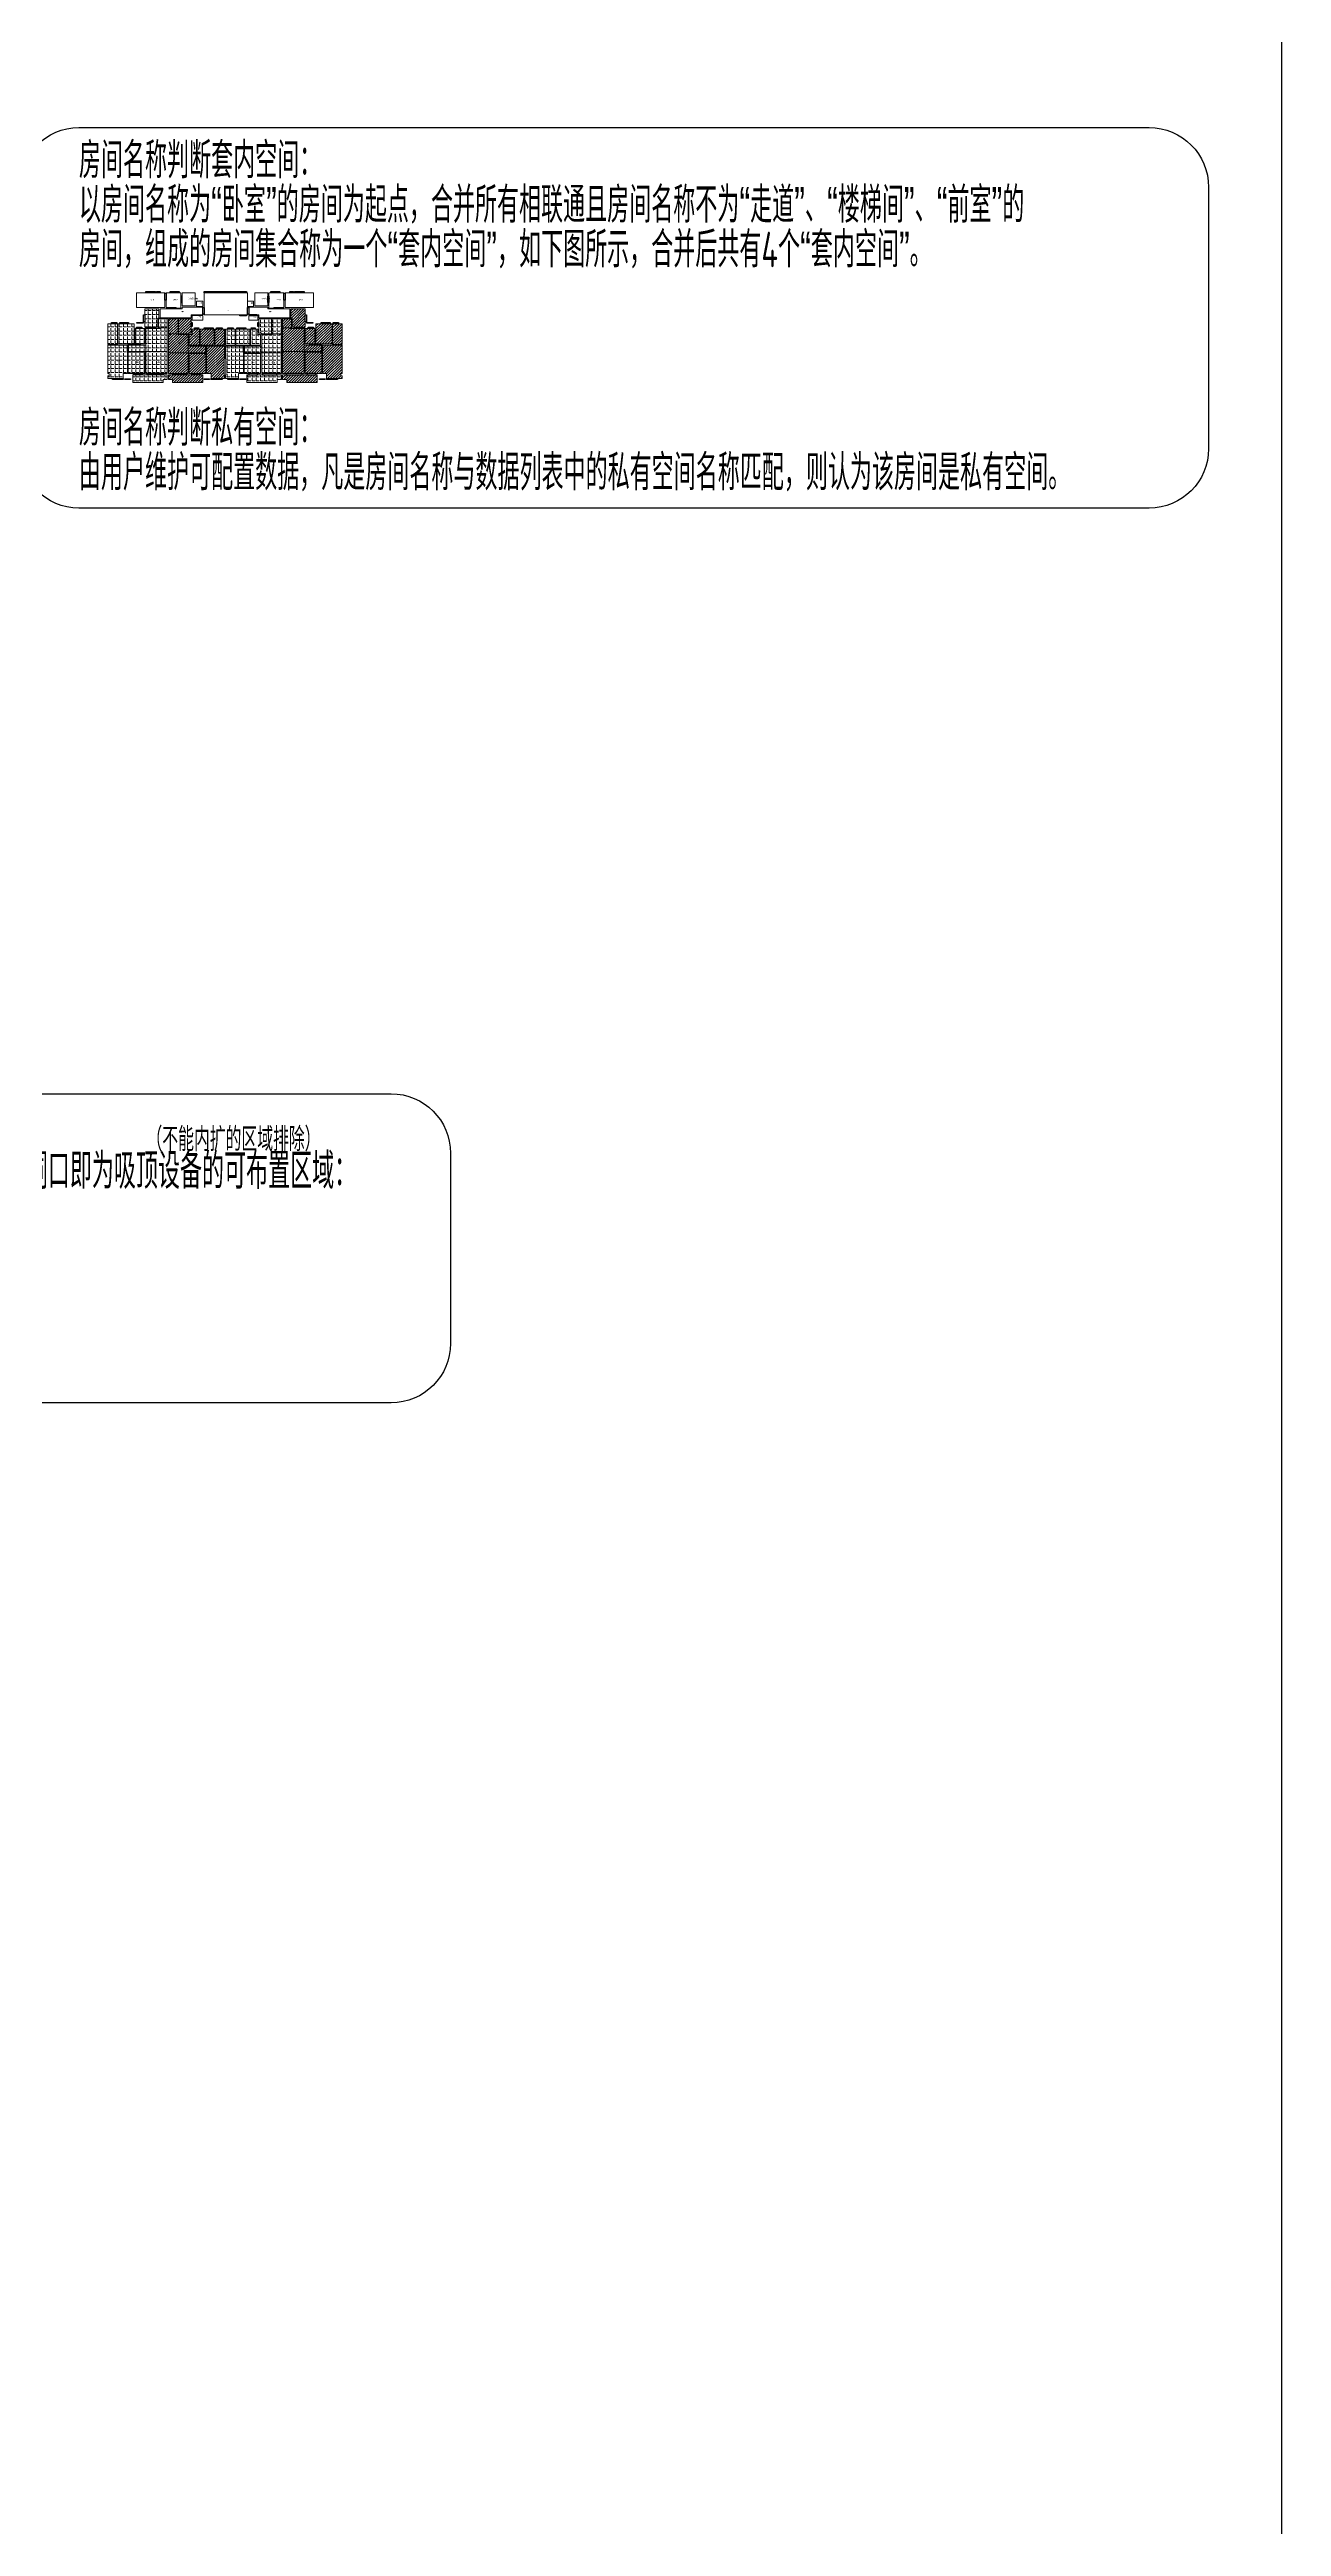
# Model space of a CAD drawing. Header units: millimetres. Extents: x 0 to 4164250, y 0 to 1261500.
# Drawn here: x 1676309 to 1883500, y 423000 to 839638 of the extents above; entities that cross this region are included whole.
import ezdxf
from ezdxf.enums import TextEntityAlignment as Align

# ---------------------------------------------------------------- set-up
doc = ezdxf.new("R2010")
doc.units = ezdxf.units.MM
doc.header["$LTSCALE"] = 1000
for name, color, linetype in [('AI-空间名称', 130, 'Continuous'), ('AI-窗', 6, 'Continuous'), ('AI-门', 4, 'Continuous'), ('C-SHET-SHET', 144, 'Continuous'), ('E-UNIV-DIAG', 2, 'Continuous'), ('E-UNIV-NOTE', 6, 'Continuous')]:
    doc.layers.add(name, color=color, linetype=linetype)
doc.layers.add('AI-空间框线', color=30, linetype='Continuous', lineweight=20)
doc.layers.add('套内', color=9, linetype='Continuous', lineweight=20)
doc.styles.add('TH-STYLE3', font='tssdeng.shx', dxfattribs={"width": 0.65, "bigfont": 'tssdchn.shx'})
pattern_1 = [(0, (1366018, -298784.76), (0, 698.5), [508, -190.5]), (90, (1366018, -298784.76), (-698.5, 4e-14), [508, -190.5])]
pattern_2 = [(45, (1366017.97, -298784.76), (-224.5064, 224.5064), [])]

msp = doc.modelspace()

# ---------------------------------------------------------------- hatches: boundary and pattern name
at = {"layer": '套内'}
h = msp.add_hatch(dxfattribs=at)
h.set_pattern_fill('ANGLE', color=256, scale=100)
h.set_pattern_definition(pattern_1)
h.paths.add_polyline_path([(1687714.74, 793526.69), (1687614.74, 793526.69), (1687614.74, 793526.69), (1686714.74, 793526.69), (1686114.74, 793526.69), (1686114.74, 790026.69), (1687714.74, 790026.69)])
h.paths.add_polyline_path([(1690514.74, 793526.69), (1689614.74, 793526.69), (1689614.74, 793526.69), (1688114.74, 793526.69), (1687814.74, 793526.69), (1687814.74, 790126.69), (1690514.74, 790126.69)])
h.paths.add_polyline_path([(1692314.74, 792726.69), (1691814.74, 792726.69), (1691814.74, 792726.69), (1690914.74, 792726.69), (1690714.74, 792726.69), (1690714.74, 790126.69), (1692314.74, 790126.69)])
h.paths.add_polyline_path([(1696114.74, 792826.69), (1694914.74, 792826.69), (1694914.74, 792726.69), (1694114.74, 792726.69), (1694114.74, 792726.69), (1692514.74, 792726.69), (1692514.74, 788826.69), (1696114.74, 788826.69)])
h.paths.add_polyline_path([(1696114.74, 788826.69), (1692514.74, 788826.69), (1692514.74, 785126.69), (1696114.74, 785126.69)])
h.paths.add_polyline_path([(1692514.74, 789926.69), (1689514.74, 789926.69), (1689514.74, 788826.69), (1692514.74, 788826.69)])
h.paths.add_polyline_path([(1692314.74, 788726.69), (1690564.74, 788726.69), (1690564.74, 788726.69), (1689664.74, 788726.69), (1689514.74, 788726.69), (1689514.74, 785126.69), (1692314.74, 785126.69)])
h.paths.add_polyline_path([(1689414.74, 788976.69), (1689414.74, 788976.69), (1689414.74, 789876.69), (1689414.74, 789926.69), (1687614.74, 789926.69), (1687614.74, 789926.69), (1686814.74, 789926.69), (1686114.74, 789926.69), (1686114.74, 785126.69), (1686314.74, 785126.69), (1686314.74, 784726.69), (1686114.74, 784726.69), (1686114.74, 784326.69), (1688714.74, 784326.69), (1688714.74, 785126.69), (1689414.74, 785126.69)])
h.paths.add_polyline_path([(1696114.74, 784926.69), (1690314.74, 784926.69), (1690314.74, 783626.69), (1695414.74, 783626.69), (1695414.74, 784126.69), (1696114.74, 784126.69)])
h.paths.add_polyline_path([(1696114.74, 794326.69), (1694914.74, 794326.69), (1694614.74, 794326.69), (1694614.74, 792826.69), (1696114.74, 792826.69)])
h.paths.add_polyline_path([(1694514.74, 794426.69), (1694714.74, 794426.69), (1694714.74, 796026.69), (1692314.74, 796026.69), (1692314.74, 792926.69), (1694514.74, 792926.69)])
h.paths.add_polyline_path([(1694276.32, 786935.75), (1694762.14, 786935.75), (1694762.14, 787219.21), (1694276.32, 787219.21)], flags=24)
h.paths.add_polyline_path([(1693475.85, 794431.02), (1693830.33, 794431.02), (1693830.33, 794723.94), (1693475.85, 794723.94)], flags=24)
h = msp.add_hatch(dxfattribs=at)
h.set_pattern_fill('ANSI31', color=256, scale=100)
h.set_pattern_definition(pattern_2)
h.paths.add_polyline_path([(1723914.74, 793526.69), (1724014.74, 793526.69), (1724014.74, 793526.69), (1724914.74, 793526.69), (1725514.74, 793526.69), (1725514.74, 790026.69), (1723914.74, 790026.69)])
h.paths.add_polyline_path([(1721114.74, 793526.69), (1722014.74, 793526.69), (1722014.74, 793526.69), (1723514.74, 793526.69), (1723814.74, 793526.69), (1723814.74, 790126.69), (1721114.74, 790126.69)])
h.paths.add_polyline_path([(1719314.74, 792726.69), (1719814.74, 792726.69), (1719814.74, 792726.69), (1720714.74, 792726.69), (1720914.74, 792726.69), (1720914.74, 790126.69), (1719314.74, 790126.69)])
h.paths.add_polyline_path([(1715514.74, 792826.69), (1716714.74, 792826.69), (1716714.74, 792726.69), (1717514.74, 792726.69), (1717514.74, 792726.69), (1719114.74, 792726.69), (1719114.74, 788826.69), (1715514.74, 788826.69)])
h.paths.add_polyline_path([(1715514.74, 788826.69), (1719114.74, 788826.69), (1719114.74, 785126.69), (1715514.74, 785126.69)])
h.paths.add_polyline_path([(1719114.74, 789926.69), (1722114.74, 789926.69), (1722114.74, 788826.69), (1719114.74, 788826.69)])
h.paths.add_polyline_path([(1719314.74, 788726.69), (1721064.74, 788726.69), (1721064.74, 788726.69), (1721964.74, 788726.69), (1722114.74, 788726.69), (1722114.74, 785126.69), (1719314.74, 785126.69)])
h.paths.add_polyline_path([(1722214.74, 788976.69), (1722214.74, 788976.69), (1722214.74, 789876.69), (1722214.74, 789926.69), (1724014.74, 789926.69), (1724014.74, 789926.69), (1724814.74, 789926.69), (1725514.74, 789926.69), (1725514.74, 785126.69), (1725314.74, 785126.69), (1725314.74, 784726.69), (1725514.74, 784726.69), (1725514.74, 784326.69), (1722914.74, 784326.69), (1722914.74, 785126.69), (1722214.74, 785126.69)])
h.paths.add_polyline_path([(1715514.74, 784926.69), (1721314.74, 784926.69), (1721314.74, 783626.69), (1716214.74, 783626.69), (1716214.74, 784126.69), (1715514.74, 784126.69)])
h.paths.add_polyline_path([(1715514.74, 794326.69), (1716714.74, 794326.69), (1717014.74, 794326.69), (1717014.74, 792826.69), (1715514.74, 792826.69)])
h.paths.add_polyline_path([(1717114.74, 794426.69), (1716914.74, 794426.69), (1716914.74, 796026.69), (1719314.74, 796026.69), (1719314.74, 792926.69), (1717114.74, 792926.69)])
h.paths.add_polyline_path([(1717353.17, 786935.75), (1716867.34, 786935.75), (1716867.34, 787219.21), (1717353.17, 787219.21)], flags=24)
h.paths.add_polyline_path([(1718153.64, 794431.02), (1717799.15, 794431.02), (1717799.15, 794723.94), (1718153.64, 794723.94)], flags=24)
h = msp.add_hatch(dxfattribs=at)
h.set_pattern_fill('ANSI31', color=256, scale=100)
h.set_pattern_definition(pattern_2)
h.paths.add_polyline_path([(1700114.74, 793026.69), (1700114.74, 793026.69), (1700114.74, 793726.69), (1700114.74, 794326.69), (1698014.74, 794326.69), (1698014.74, 791826.69), (1699614.74, 791826.69), (1699614.74, 791926.69), (1700114.74, 791926.69)])
h.paths.add_polyline_path([(1697914.74, 794326.69), (1697814.74, 794326.69), (1697814.74, 794326.69), (1696717.24, 794326.69), (1696314.74, 794326.69), (1696314.74, 791826.69), (1697914.74, 791826.69)])
h.paths.add_polyline_path([(1699614.74, 791726.69), (1698014.74, 791726.69), (1697914.74, 791726.69), (1697914.74, 791826.69), (1696664.74, 791826.69), (1696664.74, 791726.69), (1696314.74, 791726.69), (1696314.74, 788626.69), (1699614.74, 788626.69), (1699614.74, 789726.69)])
h.paths.add_polyline_path([(1702614.74, 789726.69), (1699614.74, 789726.69), (1699614.74, 788626.69), (1701614.74, 788626.69), (1701614.74, 788626.69), (1702514.74, 788626.69), (1702614.74, 788626.69)])
h.paths.add_polyline_path([(1699614.74, 788626.69), (1699614.74, 788626.69), (1696314.74, 788626.69), (1696314.74, 785126.69), (1699614.74, 785126.69)])
h.paths.add_polyline_path([(1702614.74, 788526.69), (1702514.74, 788526.69), (1702514.74, 788526.69), (1701614.74, 788526.69), (1699814.74, 788526.69), (1699814.74, 785126.69), (1702614.74, 785126.69)])
h.paths.add_polyline_path([(1702114.74, 784926.69), (1696314.74, 784926.69), (1696314.74, 784126.69), (1697014.74, 784126.69), (1697014.74, 783626.69), (1702114.74, 783626.69)])
h.paths.add_polyline_path([(1705689.74, 787626.69), (1705714.74, 787626.69), (1705714.74, 789726.69), (1705014.74, 789726.69), (1705014.74, 789726.69), (1704214.74, 789726.69), (1702714.74, 789726.69), (1702714.74, 785126.69), (1703514.74, 785126.69), (1703514.74, 784326.69), (1705714.74, 784326.69), (1705714.74, 784926.69), (1705689.74, 784926.69)])
h.paths.add_polyline_path([(1705714.74, 792626.69), (1705314.74, 792626.69), (1705314.74, 792626.69), (1704414.74, 792626.69), (1704114.74, 792626.69), (1704114.74, 789926.69), (1705714.74, 789926.69)])
h.paths.add_polyline_path([(1704014.74, 792626.69), (1703814.74, 792626.69), (1703814.74, 792626.69), (1702314.74, 792626.69), (1701614.74, 792626.69), (1701614.74, 789926.69), (1704014.74, 789926.69)])
h.paths.add_polyline_path([(1701514.74, 792626.69), (1701414.74, 792626.69), (1701414.74, 792626.69), (1700714.74, 792626.69), (1700314.74, 792626.69), (1700314.74, 791726.69), (1699814.74, 791726.69), (1699814.74, 789926.69), (1701514.74, 789926.69)])
h.paths.add_polyline_path([(1697922.85, 790128.66), (1698278.92, 790128.66), (1698278.92, 790426.3), (1697922.85, 790426.3)], flags=24)
h = msp.add_hatch(dxfattribs=at)
h.set_pattern_fill('ANGLE', color=256, scale=100)
h.set_pattern_definition(pattern_1)
h.paths.add_polyline_path([(1711514.74, 793026.69), (1711514.74, 793026.69), (1711514.74, 793726.69), (1711514.74, 794326.69), (1713614.74, 794326.69), (1713614.74, 791826.69), (1712014.74, 791826.69), (1712014.74, 791926.69), (1711514.74, 791926.69)])
h.paths.add_polyline_path([(1713714.74, 794326.69), (1713814.74, 794326.69), (1713814.74, 794326.69), (1714912.24, 794326.69), (1715314.74, 794326.69), (1715314.74, 791826.69), (1713714.74, 791826.69)])
h.paths.add_polyline_path([(1712014.74, 791726.69), (1713614.74, 791726.69), (1713714.74, 791726.69), (1713714.74, 791826.69), (1714964.74, 791826.69), (1714964.74, 791726.69), (1715314.74, 791726.69), (1715314.74, 788626.69), (1712014.74, 788626.69), (1712014.74, 789726.69)])
h.paths.add_polyline_path([(1709014.74, 789726.69), (1712014.74, 789726.69), (1712014.74, 788626.69), (1710014.74, 788626.69), (1710014.74, 788626.69), (1709114.74, 788626.69), (1709014.74, 788626.69)])
h.paths.add_polyline_path([(1712014.74, 788626.69), (1712014.74, 788626.69), (1715314.74, 788626.69), (1715314.74, 785126.69), (1712014.74, 785126.69)])
h.paths.add_polyline_path([(1709014.74, 788526.69), (1709114.74, 788526.69), (1709114.74, 788526.69), (1710014.74, 788526.69), (1711814.74, 788526.69), (1711814.74, 785126.69), (1709014.74, 785126.69)])
h.paths.add_polyline_path([(1709514.74, 784926.69), (1715314.74, 784926.69), (1715314.74, 784126.69), (1714614.74, 784126.69), (1714614.74, 783626.69), (1709514.74, 783626.69)])
h.paths.add_polyline_path([(1705939.74, 787626.69), (1705914.74, 787626.69), (1705914.74, 789726.69), (1706614.74, 789726.69), (1706614.74, 789726.69), (1707414.74, 789726.69), (1708914.74, 789726.69), (1708914.74, 785126.69), (1708114.74, 785126.69), (1708114.74, 784326.69), (1705914.74, 784326.69), (1705914.74, 784926.69), (1705939.74, 784926.69)])
h.paths.add_polyline_path([(1705914.74, 792626.69), (1706314.74, 792626.69), (1706314.74, 792626.69), (1707214.74, 792626.69), (1707514.74, 792626.69), (1707514.74, 789926.69), (1705914.74, 789926.69)])
h.paths.add_polyline_path([(1707614.74, 792626.69), (1707814.74, 792626.69), (1707814.74, 792626.69), (1709314.74, 792626.69), (1710014.74, 792626.69), (1710014.74, 789926.69), (1707614.74, 789926.69)])
h.paths.add_polyline_path([(1710114.74, 792626.69), (1710214.74, 792626.69), (1710214.74, 792626.69), (1710914.74, 792626.69), (1711314.74, 792626.69), (1711314.74, 791726.69), (1711814.74, 791726.69), (1711814.74, 789926.69), (1710114.74, 789926.69)])
h.paths.add_polyline_path([(1713706.63, 790128.66), (1713350.57, 790128.66), (1713350.57, 790426.3), (1713706.63, 790426.3)], flags=24)

# ---------------------------------------------------------------- linework, layer by layer
at = {"layer": 'AI-空间框线'}
for points in [[(1695714.74, 796226.69), (1690914.74, 796226.69), (1690914.74, 798726.69), (1695714.74, 798726.69)], [(1692314.74, 796026.69), (1694714.74, 796026.69), (1694714.74, 794426.69), (1694514.74, 794426.69), (1694514.74, 792926.69), (1692314.74, 792926.69), (1692314.74, 796026.69)], [(1694914.74, 796026.69), (1698614.74, 796026.69), (1698614.74, 796326.69), (1702114.74, 796326.69), (1702114.74, 795026.69), (1700114.74, 795026.69), (1700114.74, 794526.69), (1694914.74, 794526.69), (1694914.74, 796026.69)], [(1695914.74, 798726.69), (1698414.74, 798726.69), (1698414.74, 796126.69), (1697614.74, 796126.69), (1697614.74, 796226.69), (1695914.74, 796226.69), (1695914.74, 798726.69)], [(1698614.74, 796526.69), (1700814.74, 796526.69), (1700814.74, 798726.69), (1698614.74, 798726.69)], [(1701014.74, 797326.69), (1702114.74, 797326.69), (1702114.74, 796426.69), (1701014.74, 796426.69), (1701014.74, 797326.69)], [(1702314.74, 798726.69), (1709614.74, 798726.69), (1709614.74, 795026.69), (1702314.74, 795026.69)], [(1709614.74, 797326.69), (1710614.74, 797326.69), (1710614.74, 796426.69), (1709614.74, 796426.69), (1709614.74, 797326.69)], [(1713014.74, 796026.69), (1716714.74, 796026.69), (1716714.74, 794526.69), (1711514.74, 794526.69), (1711514.74, 795026.69), (1709814.74, 795026.69), (1709814.74, 796326.69), (1713014.74, 796326.69), (1713014.74, 796026.69)], [(1710814.74, 796526.69), (1713014.74, 796526.69), (1713014.74, 798726.69), (1710814.74, 798726.69)], [(1713214.74, 798726.69), (1715714.74, 798726.69), (1715714.74, 796226.69), (1714014.74, 796226.69), (1714014.74, 796126.69), (1713214.74, 796126.69), (1713214.74, 798726.69)], [(1715914.74, 796226.69), (1720714.74, 796226.69), (1720714.74, 798726.69), (1715914.74, 798726.69)], [(1716914.74, 796026.69), (1719314.74, 796026.69), (1719314.74, 792926.69), (1717114.74, 792926.69), (1717114.74, 794426.69), (1716914.74, 794426.69), (1716914.74, 796026.69)], [(1686114.74, 793526.69), (1687714.74, 793526.69), (1687714.74, 790026.69), (1686114.74, 790026.69), (1686114.74, 793526.69)], [(1687814.74, 793526.69), (1690514.74, 793526.69), (1690514.74, 790126.69), (1687814.74, 790126.69), (1687814.74, 793526.69)], [(1690714.74, 792726.69), (1692314.74, 792726.69), (1692314.74, 790126.69), (1690714.74, 790126.69), (1690714.74, 792726.69)], [(1696114.74, 792826.69), (1696114.74, 788826.69), (1692514.74, 788826.69), (1692514.74, 792726.69), (1694914.74, 792726.69), (1694914.74, 792826.69)], [(1696114.74, 792826.69), (1696114.74, 794326.69), (1694614.74, 794326.69), (1694614.74, 792826.69)], [(1697914.74, 791826.69), (1696314.74, 791826.69), (1696314.74, 794326.69), (1697914.74, 794326.69)], [(1699614.74, 788626.69), (1696314.74, 788626.69), (1696314.74, 791726.69), (1696664.74, 791726.69), (1696664.74, 791826.69), (1697914.74, 791826.69), (1697914.74, 791726.69), (1699614.74, 791726.69)], [(1698014.74, 794326.69), (1700114.74, 794326.69), (1700114.74, 791926.69), (1699614.74, 791926.69), (1699614.74, 791826.69), (1698014.74, 791826.69), (1698014.74, 794326.69)], [(1700314.74, 792626.69), (1701514.74, 792626.69), (1701514.74, 789926.69), (1699814.74, 789926.69), (1699814.74, 791726.69), (1700314.74, 791726.69), (1700314.74, 792626.69)], [(1700314.74, 794926.69), (1702114.74, 794926.69), (1702114.74, 794126.69), (1700314.74, 794126.69), (1700314.74, 794926.69)], [(1701614.74, 792626.69), (1704014.74, 792626.69), (1704014.74, 789926.69), (1701614.74, 789926.69), (1701614.74, 792626.69)], [(1704114.74, 792626.69), (1705714.74, 792626.69), (1705714.74, 789926.69), (1704114.74, 789926.69), (1704114.74, 792626.69)], [(1705914.74, 792626.69), (1707514.74, 792626.69), (1707514.74, 789926.69), (1705914.74, 789926.69), (1705914.74, 792626.69)], [(1707614.74, 792626.69), (1710014.74, 792626.69), (1710014.74, 789926.69), (1707614.74, 789926.69), (1707614.74, 792626.69)], [(1709814.74, 794926.69), (1711314.74, 794926.69), (1711314.74, 794126.69), (1709814.74, 794126.69), (1709814.74, 794926.69)], [(1710114.74, 792626.69), (1711314.74, 792626.69), (1711314.74, 791726.69), (1711814.74, 791726.69), (1711814.74, 789926.69), (1710114.74, 789926.69), (1710114.74, 792626.69)], [(1711514.74, 794326.69), (1713614.74, 794326.69), (1713614.74, 791826.69), (1712014.74, 791826.69), (1712014.74, 791926.69), (1711514.74, 791926.69), (1711514.74, 794326.69)], [(1712014.74, 788626.69), (1715314.74, 788626.69), (1715314.74, 791726.69), (1714964.74, 791726.69), (1714964.74, 791826.69), (1713714.74, 791826.69), (1713714.74, 791726.69), (1712014.74, 791726.69)], [(1713714.74, 791826.69), (1715314.74, 791826.69), (1715314.74, 794326.69), (1713714.74, 794326.69)], [(1715514.74, 792826.69), (1715514.74, 794326.69), (1717014.74, 794326.69), (1717014.74, 792826.69)], [(1715514.74, 792826.69), (1715514.74, 788826.69), (1719114.74, 788826.69), (1719114.74, 792726.69), (1716714.74, 792726.69), (1716714.74, 792826.69)], [(1719314.74, 792726.69), (1720914.74, 792726.69), (1720914.74, 790126.69), (1719314.74, 790126.69), (1719314.74, 792726.69)], [(1721114.74, 793526.69), (1723814.74, 793526.69), (1723814.74, 790126.69), (1721114.74, 790126.69), (1721114.74, 793526.69)], [(1723914.74, 793526.69), (1725514.74, 793526.69), (1725514.74, 790026.69), (1723914.74, 790026.69), (1723914.74, 793526.69)], [(1686114.74, 789926.69), (1689414.74, 789926.69), (1689414.74, 785126.69), (1688714.74, 785126.69), (1688714.74, 784326.69), (1686114.74, 784326.69), (1686114.74, 784726.69), (1686314.74, 784726.69), (1686314.74, 785126.69), (1686114.74, 785126.69), (1686114.74, 789926.69)], [(1692514.74, 789926.69), (1689514.74, 789926.69), (1689514.74, 788826.69), (1692514.74, 788826.69)], [(1689514.74, 788726.69), (1692314.74, 788726.69), (1692314.74, 785126.69), (1689514.74, 785126.69), (1689514.74, 788726.69)], [(1692514.74, 788826.69), (1696114.74, 788826.69), (1696114.74, 785126.69), (1692514.74, 785126.69), (1692514.74, 788826.69)], [(1696314.74, 788626.69), (1699614.74, 788626.69), (1699614.74, 785126.69), (1696314.74, 785126.69)], [(1699614.74, 789726.69), (1702614.74, 789726.69), (1702614.74, 788626.69), (1699614.74, 788626.69)], [(1699814.74, 788526.69), (1702614.74, 788526.69), (1702614.74, 785126.69), (1699814.74, 785126.69), (1699814.74, 788526.69)], [(1702714.74, 789726.69), (1705714.74, 789726.69), (1705714.74, 787626.69), (1705689.74, 787626.69), (1705689.74, 784926.69), (1705714.74, 784926.69), (1705714.74, 784326.69), (1703514.74, 784326.69), (1703514.74, 785126.69), (1702714.74, 785126.69), (1702714.74, 789726.69)], [(1705914.74, 789726.69), (1708914.74, 789726.69), (1708914.74, 785126.69), (1708114.74, 785126.69), (1708114.74, 784326.69), (1705914.74, 784326.69), (1705914.74, 784926.69), (1705939.74, 784926.69), (1705939.74, 787626.69), (1705914.74, 787626.69), (1705914.74, 789726.69)], [(1712014.74, 789726.69), (1709014.74, 789726.69), (1709014.74, 788626.69), (1712014.74, 788626.69)], [(1709014.74, 788526.69), (1711814.74, 788526.69), (1711814.74, 785126.69), (1709014.74, 785126.69), (1709014.74, 788526.69)], [(1715314.74, 788626.69), (1712014.74, 788626.69), (1712014.74, 785126.69), (1715314.74, 785126.69)], [(1719114.74, 788826.69), (1715514.74, 788826.69), (1715514.74, 785126.69), (1719114.74, 785126.69), (1719114.74, 788826.69)], [(1719114.74, 789926.69), (1722114.74, 789926.69), (1722114.74, 788826.69), (1719114.74, 788826.69)], [(1719314.74, 788726.69), (1722114.74, 788726.69), (1722114.74, 785126.69), (1719314.74, 785126.69), (1719314.74, 788726.69)], [(1722214.74, 789926.69), (1725514.74, 789926.69), (1725514.74, 785126.69), (1725314.74, 785126.69), (1725314.74, 784726.69), (1725514.74, 784726.69), (1725514.74, 784326.69), (1722914.74, 784326.69), (1722914.74, 785126.69), (1722214.74, 785126.69), (1722214.74, 789926.69)], [(1690314.74, 784926.69), (1696114.74, 784926.69), (1696114.74, 784126.69), (1695414.74, 784126.69), (1695414.74, 783626.69), (1690314.74, 783626.69)], [(1702114.74, 784926.69), (1696314.74, 784926.69), (1696314.74, 784126.69), (1697014.74, 784126.69), (1697014.74, 783626.69), (1702114.74, 783626.69)], [(1709514.74, 784926.69), (1715314.74, 784926.69), (1715314.74, 784126.69), (1714614.74, 784126.69), (1714614.74, 783626.69), (1709514.74, 783626.69)], [(1721314.74, 784926.69), (1715514.74, 784926.69), (1715514.74, 784126.69), (1716214.74, 784126.69), (1716214.74, 783626.69), (1721314.74, 783626.69)]]:
    msp.add_lwpolyline(points, close=True, dxfattribs=at)
at = {"layer": 'AI-窗', "color": 6}
for points in [[(1692514.74, 798926.69), (1694114.74, 798926.69), (1694114.74, 798726.69), (1692514.74, 798726.69), (1692514.74, 798926.69)], [(1694314.74, 798926.69), (1694914.74, 798926.69), (1694914.74, 798726.69), (1694314.74, 798726.69), (1694314.74, 798926.69)], [(1704914.74, 798726.69), (1702314.74, 798726.69), (1702314.74, 798926.69), (1704914.74, 798926.69), (1704914.74, 798726.69)], [(1709414.74, 798726.69), (1706714.74, 798726.69), (1706714.74, 798926.69), (1709414.74, 798926.69), (1709414.74, 798726.69)], [(1717314.74, 798726.69), (1716714.74, 798726.69), (1716714.74, 798926.69), (1717314.74, 798926.69), (1717314.74, 798726.69)], [(1719114.74, 798726.69), (1717514.74, 798726.69), (1717514.74, 798926.69), (1719114.74, 798926.69), (1719114.74, 798726.69)], [(1687614.74, 793526.69), (1686714.74, 793526.69), (1686714.74, 793726.69), (1687614.74, 793726.69), (1687614.74, 793526.69)], [(1689614.74, 793526.69), (1688114.74, 793526.69), (1688114.74, 793726.69), (1689614.74, 793726.69), (1689614.74, 793526.69)], [(1691814.74, 792726.69), (1690914.74, 792726.69), (1690914.74, 792926.69), (1691814.74, 792926.69), (1691814.74, 792726.69)], [(1692034.74, 793626.69), (1691014.74, 793626.69), (1691014.74, 793726.69), (1692034.74, 793726.69), (1692034.74, 793626.69)], [(1692114.74, 793826.69), (1692114.74, 795026.69), (1692314.74, 795026.69), (1692314.74, 793826.69), (1692114.74, 793826.69)], [(1700114.74, 793026.69), (1700114.74, 793726.69), (1700314.74, 793726.69), (1700314.74, 793026.69), (1700114.74, 793026.69)], [(1700714.74, 792826.69), (1701414.74, 792826.69), (1701414.74, 792626.69), (1700714.74, 792626.69), (1700714.74, 792826.69)], [(1703814.74, 792626.69), (1702314.74, 792626.69), (1702314.74, 792826.69), (1703814.74, 792826.69), (1703814.74, 792626.69)], [(1705314.74, 792626.69), (1704414.74, 792626.69), (1704414.74, 792826.69), (1705314.74, 792826.69), (1705314.74, 792626.69)], [(1707214.74, 792626.69), (1706314.74, 792626.69), (1706314.74, 792826.69), (1707214.74, 792826.69), (1707214.74, 792626.69)], [(1709314.74, 792626.69), (1707814.74, 792626.69), (1707814.74, 792826.69), (1709314.74, 792826.69), (1709314.74, 792626.69)], [(1710914.74, 792626.69), (1710214.74, 792626.69), (1710214.74, 792826.69), (1710914.74, 792826.69), (1710914.74, 792626.69)], [(1711314.74, 793026.69), (1711314.74, 793726.69), (1711514.74, 793726.69), (1711514.74, 793026.69), (1711314.74, 793026.69)], [(1719314.74, 793826.69), (1719314.74, 795026.69), (1719514.74, 795026.69), (1719514.74, 793826.69), (1719314.74, 793826.69)], [(1719594.74, 793726.69), (1720614.74, 793726.69), (1720614.74, 793626.69), (1719594.74, 793626.69), (1719594.74, 793726.69)], [(1720714.74, 792726.69), (1719814.74, 792726.69), (1719814.74, 792926.69), (1720714.74, 792926.69), (1720714.74, 792726.69)], [(1723514.74, 793526.69), (1722014.74, 793526.69), (1722014.74, 793726.69), (1723514.74, 793726.69), (1723514.74, 793526.69)], [(1724914.74, 793526.69), (1724014.74, 793526.69), (1724014.74, 793726.69), (1724914.74, 793726.69), (1724914.74, 793526.69)], [(1688714.74, 784126.69), (1686914.74, 784126.69), (1686914.74, 784326.69), (1688714.74, 784326.69), (1688714.74, 784126.69)], [(1689914.74, 784126.69), (1688994.74, 784126.69), (1688994.74, 784226.69), (1689914.74, 784226.69), (1689914.74, 784126.69)], [(1703234.74, 784126.69), (1702314.74, 784126.69), (1702314.74, 784226.69), (1703234.74, 784226.69), (1703234.74, 784126.69)], [(1705314.74, 784126.69), (1703514.74, 784126.69), (1703514.74, 784326.69), (1705314.74, 784326.69), (1705314.74, 784126.69)], [(1708114.74, 784126.69), (1706314.74, 784126.69), (1706314.74, 784326.69), (1708114.74, 784326.69), (1708114.74, 784126.69)], [(1709314.74, 784126.69), (1708394.74, 784126.69), (1708394.74, 784226.69), (1709314.74, 784226.69), (1709314.74, 784126.69)], [(1722634.74, 784126.69), (1721714.74, 784126.69), (1721714.74, 784226.69), (1722634.74, 784226.69), (1722634.74, 784126.69)], [(1724714.74, 784126.69), (1722914.74, 784126.69), (1722914.74, 784326.69), (1724714.74, 784326.69), (1724714.74, 784126.69)]]:
    msp.add_lwpolyline(points, dxfattribs=at)
at = {"layer": 'AI-门', "color": 4}
for points in [[(1695714.74, 798676.69), (1695914.74, 798676.69), (1695914.74, 797476.69), (1695714.74, 797476.69), (1695714.74, 798676.69)], [(1697514.74, 796226.69), (1697514.74, 796026.69), (1696014.74, 796026.69), (1696014.74, 796226.69), (1697514.74, 796226.69)], [(1698114.74, 798926.69), (1698114.74, 798726.69), (1696614.74, 798726.69), (1696614.74, 798926.69), (1698114.74, 798926.69)], [(1698614.74, 798176.69), (1698414.74, 798176.69), (1698414.74, 797076.69), (1698614.74, 797076.69)], [(1701014.74, 796426.69), (1701914.74, 796426.69), (1701914.74, 796328.69), (1701014.74, 796328.69)], [(1702114.74, 796226.69), (1702314.74, 796226.69), (1702314.74, 795126.69), (1702114.74, 795126.69)], [(1706714.74, 798926.69), (1706714.74, 798726.69), (1704914.74, 798726.69), (1704914.74, 798926.69), (1706714.74, 798926.69)], [(1709614.74, 796226.69), (1709814.74, 796226.69), (1709814.74, 795126.69), (1709614.74, 795126.69), (1709614.74, 796226.69)], [(1709814.74, 796426.69), (1710414.74, 796426.69), (1710414.74, 796326.69), (1709814.74, 796326.69)], [(1713214.74, 798176.69), (1713014.74, 798176.69), (1713014.74, 797076.69), (1713214.74, 797076.69)], [(1713014.74, 798176.69), (1713214.74, 798176.69), (1713214.74, 797076.69), (1713014.74, 797076.69)], [(1715014.74, 798926.69), (1715014.74, 798726.69), (1713514.74, 798726.69), (1713514.74, 798926.69), (1715014.74, 798926.69)], [(1715614.74, 796226.69), (1715614.74, 796026.69), (1714114.74, 796026.69), (1714114.74, 796226.69), (1715614.74, 796226.69)], [(1715714.74, 798676.69), (1715914.74, 798676.69), (1715914.74, 797476.69), (1715714.74, 797476.69), (1715714.74, 798676.69)], [(1692517.24, 792726.69), (1692517.24, 792926.69), (1694114.74, 792926.69), (1694114.74, 792726.69), (1692517.24, 792726.69)], [(1694914.74, 794526.69), (1696114.74, 794526.69), (1696114.74, 794326.69), (1694914.74, 794326.69)], [(1696717.24, 794326.69), (1696717.24, 794526.69), (1697814.74, 794526.69), (1697814.74, 794326.69), (1696717.24, 794326.69)], [(1698014.74, 791726.69), (1698014.74, 791826.69), (1699612.24, 791826.69), (1699612.24, 791726.69)], [(1700614.74, 795026.69), (1701814.74, 795026.69), (1701814.74, 794926.69), (1700614.74, 794926.69)], [(1709414.74, 795026.69), (1709414.74, 794826.69), (1708314.74, 794826.69), (1708314.74, 795026.69), (1709414.74, 795026.69)], [(1711164.74, 795026.69), (1709964.74, 795026.69), (1709964.74, 794926.69), (1711164.74, 794926.69)], [(1713614.74, 791826.69), (1713614.74, 791726.69), (1712017.24, 791726.69), (1712017.24, 791826.69), (1713614.74, 791826.69)], [(1714912.24, 794526.69), (1714912.24, 794326.69), (1713814.74, 794326.69), (1713814.74, 794526.69), (1714912.24, 794526.69)], [(1715564.74, 794526.69), (1716664.74, 794526.69), (1716664.74, 794326.69), (1715564.74, 794326.69)], [(1719112.24, 792926.69), (1719112.24, 792726.69), (1717514.74, 792726.69), (1717514.74, 792926.69), (1719112.24, 792926.69)], [(1687614.74, 790026.69), (1687614.74, 789926.69), (1686814.74, 789926.69), (1686814.74, 790026.69), (1687614.74, 790026.69)], [(1689414.74, 789876.69), (1689514.74, 789876.69), (1689514.74, 788976.69), (1689414.74, 788976.69), (1689414.74, 789876.69)], [(1690464.74, 790126.69), (1690464.74, 789926.69), (1689564.74, 789926.69), (1689564.74, 790126.69), (1690464.74, 790126.69)], [(1690564.74, 788826.69), (1690564.74, 788726.69), (1689664.74, 788726.69), (1689664.74, 788826.69), (1690564.74, 788826.69)], [(1691564.74, 790126.69), (1691564.74, 789926.69), (1690764.74, 789926.69), (1690764.74, 790126.69), (1691564.74, 790126.69)], [(1701414.74, 789926.69), (1701414.74, 789726.69), (1700614.74, 789726.69), (1700614.74, 789926.69), (1701414.74, 789926.69)], [(1702514.74, 788626.69), (1702514.74, 788526.69), (1701614.74, 788526.69), (1701614.74, 788626.69), (1702514.74, 788626.69)], [(1702564.74, 789926.69), (1702564.74, 789726.69), (1701664.74, 789726.69), (1701664.74, 789926.69), (1702564.74, 789926.69)], [(1702614.74, 789626.69), (1702714.74, 789626.69), (1702714.74, 788726.69), (1702614.74, 788726.69), (1702614.74, 789626.69)], [(1705014.74, 789926.69), (1705014.74, 789726.69), (1704214.74, 789726.69), (1704214.74, 789926.69), (1705014.74, 789926.69)], [(1707414.74, 789926.69), (1707414.74, 789726.69), (1706614.74, 789726.69), (1706614.74, 789926.69), (1707414.74, 789926.69)], [(1708914.74, 789626.69), (1709014.74, 789626.69), (1709014.74, 788726.69), (1708914.74, 788726.69), (1708914.74, 789626.69)], [(1709964.74, 789926.69), (1709964.74, 789726.69), (1709064.74, 789726.69), (1709064.74, 789926.69), (1709964.74, 789926.69)], [(1710014.74, 788626.69), (1710014.74, 788526.69), (1709114.74, 788526.69), (1709114.74, 788626.69), (1710014.74, 788626.69)], [(1710214.74, 789726.69), (1710214.74, 789926.69), (1711014.74, 789926.69), (1711014.74, 789726.69), (1710214.74, 789726.69)], [(1720864.74, 790126.69), (1720864.74, 789926.69), (1720064.74, 789926.69), (1720064.74, 790126.69), (1720864.74, 790126.69)], [(1721964.74, 788826.69), (1721964.74, 788726.69), (1721064.74, 788726.69), (1721064.74, 788826.69), (1721964.74, 788826.69)], [(1722064.74, 790126.69), (1722064.74, 789926.69), (1721164.74, 789926.69), (1721164.74, 790126.69), (1722064.74, 790126.69)], [(1722114.74, 789876.69), (1722214.74, 789876.69), (1722214.74, 788976.69), (1722114.74, 788976.69), (1722114.74, 789876.69)], [(1724814.74, 790026.69), (1724814.74, 789926.69), (1724014.74, 789926.69), (1724014.74, 790026.69), (1724814.74, 790026.69)], [(1691912.24, 785126.69), (1691912.24, 784926.69), (1690414.74, 784926.69), (1690414.74, 785126.69), (1691912.24, 785126.69)], [(1695412.24, 785126.69), (1695412.24, 784926.69), (1692714.74, 784926.69), (1692714.74, 785126.69), (1695412.24, 785126.69)], [(1697017.24, 784926.69), (1697017.24, 785126.69), (1699414.74, 785126.69), (1699414.74, 784926.69), (1697017.24, 784926.69)], [(1700217.24, 784926.69), (1700217.24, 785126.69), (1701714.74, 785126.69), (1701714.74, 784926.69), (1700217.24, 784926.69)], [(1711312.24, 784926.69), (1711312.24, 785126.69), (1709814.74, 785126.69), (1709814.74, 784926.69), (1711312.24, 784926.69)], [(1714512.24, 784926.69), (1714512.24, 785126.69), (1712114.74, 785126.69), (1712114.74, 784926.69), (1714512.24, 784926.69)], [(1716117.24, 785126.69), (1716117.24, 784926.69), (1718814.74, 784926.69), (1718814.74, 785126.69), (1716117.24, 785126.69)], [(1719617.24, 785126.69), (1719617.24, 784926.69), (1721114.74, 784926.69), (1721114.74, 785126.69), (1719617.24, 785126.69)]]:
    msp.add_lwpolyline(points, close=True, dxfattribs=at)
at = {"layer": 'C-SHET-SHET'}
msp.add_lwpolyline([(1289000, 1261500), (1883500, 1261500), (1883500, 0), (1289000, 0)], close=True, dxfattribs=at)
at = {"layer": 'E-UNIV-DIAG', "color": 3}
msp.add_lwpolyline([(1861250, 762500), (1681250, 762500, -0.414213562), (1671250, 772500), (1671250, 816500, -0.414213562), (1681250, 826500), (1861250, 826500, -0.414213562), (1871250, 816500), (1871250, 772500, -0.414213562)], format="xyb", close=True, dxfattribs=at)
at = {"layer": 'E-UNIV-DIAG'}
msp.add_lwpolyline([(1733750, 612000), (1553750, 612000, -0.414213562), (1543750, 622000), (1543750, 654000, -0.414213562), (1553750, 664000), (1733750, 664000, -0.414213562), (1743750, 654000), (1743750, 622000, -0.414213562)], format="xyb", close=True, dxfattribs=at)
at = {"layer": '套内'}
msp.add_lwpolyline([(1705914.74, 789926.69), (1705714.74, 789926.69)], dxfattribs=at)

# ---------------------------------------------------------------- texts
at = {"layer": 'AI-空间名称', "style": 'TH-STYLE3', "width": 0.7}
for s, p in [('楼梯间', (1693314.74, 797426.69)), ('合用前室', (1697164.74, 797426.69)), ('消防电梯兼担架电梯', (1699714.74, 797626.69)), ('水井', (1701564.74, 796876.69)), ('门厅', (1706064.54, 795587.63)), ('弱电井', (1710114.74, 796876.69)), ('消防电梯兼无障碍', (1711914.74, 797626.69)), ('合用前室', (1714464.74, 797426.69)), ('楼梯间', (1718314.74, 797426.69)), ('卫生间', (1686914.74, 791776.69)), ('卧室', (1689164.74, 791826.69)), ('卫生间', (1691514.74, 791426.69)), ('厨房', (1693514.74, 794476.69)), ('走道', (1698514.74, 795426.69)), ('厨房', (1699064.74, 793076.69)), ('强电井', (1701214.74, 794526.69)), ('水暖井', (1710564.74, 794526.69)), ('厨房', (1712564.74, 793076.69)), ('走道', (1713264.74, 795426.69)), ('厨房', (1718114.74, 794476.69)), ('卫生间', (1720114.74, 791426.69)), ('卧室', (1722464.74, 791826.69)), ('卫生间', (1724714.74, 791776.69)), ('餐厅', (1694314.74, 790826.69)), ('餐厅', (1697964.74, 790176.69)), ('卫生间', (1700664.74, 791276.69)), ('书房', (1702814.74, 791276.69)), ('卫生间', (1704914.74, 791276.69)), ('卫生间', (1706714.74, 791276.69)), ('书房', (1708814.74, 791276.69)), ('卫生间', (1710964.74, 791276.69)), ('餐厅', (1713664.74, 790176.69)), ('餐厅', (1717314.74, 790826.69)), ('卧室', (1687764.74, 787126.69)), ('卧室', (1690914.74, 786926.69)), ('起居室', (1694314.74, 786976.69)), ('起居室', (1697964.74, 786876.69)), ('卧室', (1701214.74, 786826.69)), ('卧室', (1704214.74, 787026.69)), ('卧室', (1707414.74, 787026.69)), ('卧室', (1710414.74, 786826.69)), ('起居室', (1713664.74, 786876.69)), ('起居室', (1717314.74, 786976.69)), ('卧室', (1720714.74, 786926.69)), ('卧室', (1723864.74, 787126.69))]:
    msp.add_text(s, height=200, dxfattribs=at).set_placement(p)
at = {"layer": 'E-UNIV-NOTE', "style": 'TH-STYLE3', "width": 0.65}
for s, p in [('房间名称判断套内空间：', (1681250, 821000)), ('以房间名称为“卧室”的房间为起点，合并所有相联通且房间名称不为“走道”、“楼梯间”、“前室”的', (1681250, 813500)), ('房间，组成的房间集合称为一个“套内空间”，如下图所示，合并后共有4个“套内空间”。', (1681250, 806000)), ('房间名称判断私有空间：', (1681250, 776000)), ('由用户维护可配置数据，凡是房间名称与数据列表中的私有空间名称匹配，则认为该房间是私有空间。', (1681250, 768500)), ('由区域内的墙、柱、梁可得顶板上的所有梁间区域，内缩一定距离后排除洞口即为吸顶设备的可布置区域：', (1553750, 651000))]:
    msp.add_text(s, height=6000, dxfattribs=at).set_placement(p, align=Align.MIDDLE_LEFT)
at = {"layer": 'E-UNIV-NOTE', "style": 'TH-STYLE3', "width": 0.7}
msp.add_text('（不能内扩的区域排除）', height=4000, dxfattribs=at).set_placement((1707247.33, 656548.57), align=Align.MIDDLE)

doc.saveas('drawing.dxf')
